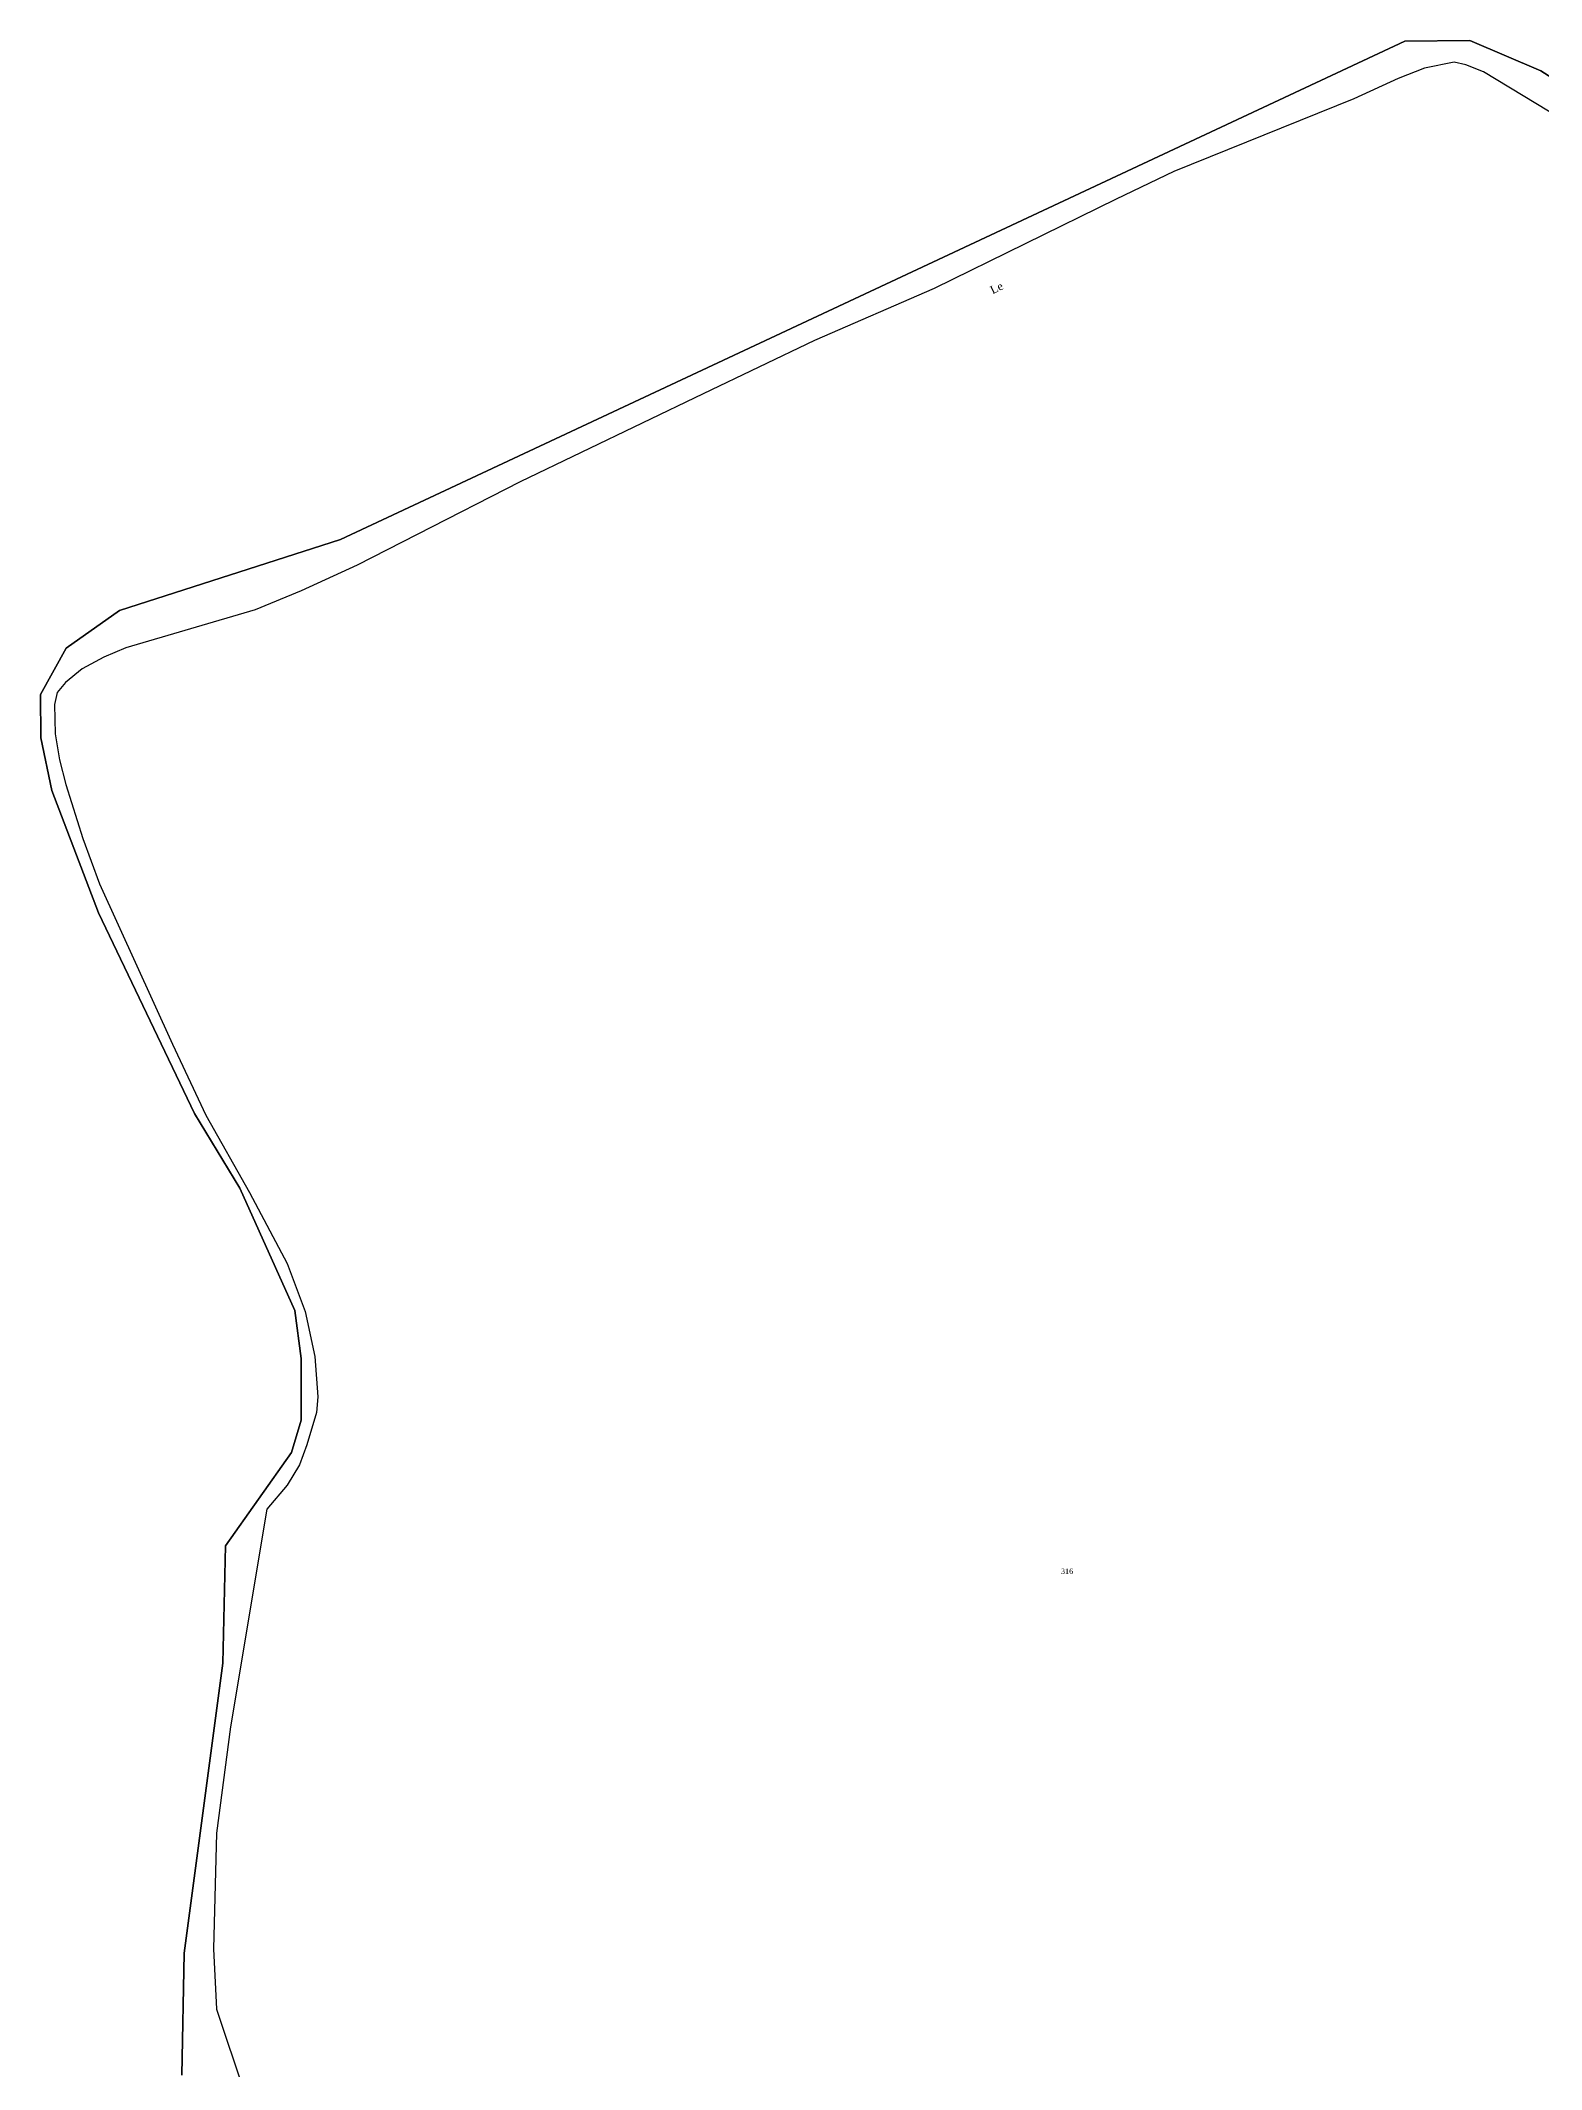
# Model space of a CAD drawing. Extents: x 1204521 to 1207304, y 6151741 to 6153999.
# Drawn here: x 1204521 to 1205083, y 6152643 to 6153404 of the extents above; entities that cross this region are included whole.
import ezdxf

# ---------------------------------------------------------------- set-up
doc = ezdxf.new("R2010")
doc.units = 0
doc.linetypes.add('CONTINU', pattern=[0])
for name, color, linetype in [('1LIEUDIT', 7, 'CONTINU'), ('1PARCELLE', 7, 'CONTINU'), ('1SECTION', 7, 'CONTINU'), ('1SUBDSECT', 7, 'CONTINU'), ('1TRONFLUV', 7, 'CONTINU'), ('3PARCELLETEX', 7, 'CONTINU'), ('3TRONFLUVTEX', 7, 'CONTINU')]:
    doc.layers.add(name, color=color, linetype=linetype)
doc.styles.get("Standard").update_dxf_attribs({"font": 'Times New Roman'})

msp = doc.modelspace()

# ---------------------------------------------------------------- linework, layer by layer
at = {"layer": '1LIEUDIT'}
msp.add_lwpolyline([(1205177.62, 6153332.11), (1205083, 6153392.39), (1205056.4, 6153403.78), (1205031.97, 6153403.55), (1204633.03, 6153216.71), (1204550.2, 6153190.13), (1204530.17, 6153175.98), (1204520.56, 6153158.68), (1204520.69, 6153142.37), (1204524.74, 6153122.68), (1204542.33, 6153076.77), (1204578.28, 6153001.63), (1204595.22, 6152973.63), (1204615.87, 6152927.82), (1204618.26, 6152909.73), (1204618.25, 6152886.68), (1204614.64, 6152874.58), (1204589.92, 6152839.54), (1204588.86, 6152795.54), (1204574.4, 6152686.88), (1204573.47, 6152641.17)], dxfattribs=at)
at = {"layer": '1PARCELLE'}
msp.add_lwpolyline([(1205100.7, 6153368.32), (1205061.51, 6153392.05), (1205054.93, 6153394.72), (1205050.53, 6153395.66), (1205039.37, 6153393.42), (1205029.5, 6153389.51), (1205012.88, 6153381.96), (1204945.43, 6153354.75), (1204923.78, 6153344.38), (1204855.53, 6153310.82), (1204810.66, 6153291.37), (1204768.98, 6153271.42), (1204700.35, 6153238.42), (1204661.71, 6153218.59), (1204639.19, 6153207.18), (1204618.29, 6153197.5), (1204600.96, 6153190.45), (1204552.55, 6153176.18), (1204544.31, 6153172.65), (1204536.18, 6153168.3), (1204529.92, 6153163.21), (1204526.8, 6153159.45), (1204525.73, 6153154.89), (1204526.08, 6153143.91), (1204527.64, 6153134.23), (1204530.04, 6153124.95), (1204536.39, 6153104.71), (1204542.61, 6153087.69), (1204570.05, 6153027.59), (1204582.51, 6153000.92), (1204598.93, 6152972.05), (1204612.95, 6152945.39), (1204619.79, 6152927.33), (1204623.4, 6152910.54), (1204624.56, 6152895.36), (1204624.04, 6152889.56), (1204620.34, 6152877.38), (1204617.61, 6152869.87), (1204613.02, 6152862.28), (1204605.4, 6152853.27), (1204591.8, 6152771.67), (1204586.53, 6152731.8), (1204585.41, 6152688.5), (1204586.52, 6152665.84), (1204607.6, 6152602.82)], dxfattribs=at)
at = {"layer": '1SECTION'}
msp.add_lwpolyline([(1204573.47, 6152641.17), (1204574.4, 6152686.88), (1204588.86, 6152795.54), (1204589.92, 6152839.54), (1204614.64, 6152874.58), (1204618.25, 6152886.68), (1204618.26, 6152909.73), (1204615.87, 6152927.82), (1204595.22, 6152973.63), (1204578.28, 6153001.63), (1204542.33, 6153076.77), (1204524.74, 6153122.68), (1204520.69, 6153142.37), (1204520.56, 6153158.68), (1204530.17, 6153175.98), (1204550.2, 6153190.13), (1204633.03, 6153216.71), (1205031.97, 6153403.55), (1205056.4, 6153403.78), (1205083, 6153392.39), (1205177.62, 6153332.11)], dxfattribs=at)
at = {"layer": '1SUBDSECT'}
msp.add_lwpolyline([(1204573.47, 6152641.17), (1204574.4, 6152686.88), (1204588.86, 6152795.54), (1204589.92, 6152839.54), (1204614.64, 6152874.58), (1204618.25, 6152886.68), (1204618.26, 6152909.73), (1204615.87, 6152927.82), (1204595.22, 6152973.63), (1204578.28, 6153001.63), (1204542.33, 6153076.77), (1204524.74, 6153122.68), (1204520.69, 6153142.37), (1204520.56, 6153158.68), (1204530.17, 6153175.98), (1204550.2, 6153190.13), (1204633.03, 6153216.71), (1205031.97, 6153403.55), (1205056.4, 6153403.78), (1205083, 6153392.39), (1205177.62, 6153332.11)], dxfattribs=at)
at = {"layer": '1TRONFLUV'}
for points in [[(1204573.47, 6152641.17), (1204574.4, 6152686.88), (1204588.86, 6152795.54), (1204589.92, 6152839.54), (1204614.64, 6152874.58), (1204618.25, 6152886.68), (1204618.26, 6152909.73), (1204615.87, 6152927.82), (1204595.22, 6152973.63), (1204578.28, 6153001.63), (1204542.33, 6153076.77), (1204524.74, 6153122.68), (1204520.69, 6153142.37), (1204520.56, 6153158.68), (1204530.17, 6153175.98), (1204550.2, 6153190.13), (1204633.03, 6153216.71), (1205031.97, 6153403.55), (1205056.4, 6153403.78), (1205083, 6153392.39), (1205177.62, 6153332.11)], [(1205100.7, 6153368.32), (1205061.51, 6153392.05), (1205054.93, 6153394.72), (1205050.53, 6153395.66), (1205039.37, 6153393.42), (1205029.5, 6153389.51), (1205012.88, 6153381.96), (1204945.43, 6153354.75), (1204923.78, 6153344.38), (1204855.53, 6153310.82), (1204810.66, 6153291.37), (1204768.98, 6153271.42), (1204700.35, 6153238.42), (1204661.71, 6153218.59), (1204639.19, 6153207.18), (1204618.29, 6153197.5), (1204600.96, 6153190.45), (1204552.55, 6153176.18), (1204544.31, 6153172.65), (1204536.18, 6153168.3), (1204529.92, 6153163.21), (1204526.8, 6153159.45), (1204525.73, 6153154.89), (1204526.08, 6153143.91), (1204527.64, 6153134.23), (1204530.04, 6153124.95), (1204536.39, 6153104.71), (1204542.61, 6153087.69), (1204570.05, 6153027.59), (1204582.51, 6153000.92), (1204598.93, 6152972.05), (1204612.95, 6152945.39), (1204619.79, 6152927.33), (1204623.4, 6152910.54), (1204624.56, 6152895.36), (1204624.04, 6152889.56), (1204620.34, 6152877.38), (1204617.61, 6152869.87), (1204613.02, 6152862.28), (1204605.4, 6152853.27), (1204591.8, 6152771.67), (1204586.53, 6152731.8), (1204585.41, 6152688.5), (1204586.52, 6152665.84), (1204607.6, 6152602.82)]]:
    msp.add_lwpolyline(points, dxfattribs=at)

# ---------------------------------------------------------------- texts
at = {"layer": '3PARCELLETEX'}
msp.add_text('316', height=2, dxfattribs=at).set_placement((1204903.09, 6152829.02))
at = {"layer": '3TRONFLUVTEX'}
msp.add_text('Le', height=3, rotation=26.2, dxfattribs=at).set_placement((1204877.48, 6153308.67))

doc.saveas('drawing.dxf')
